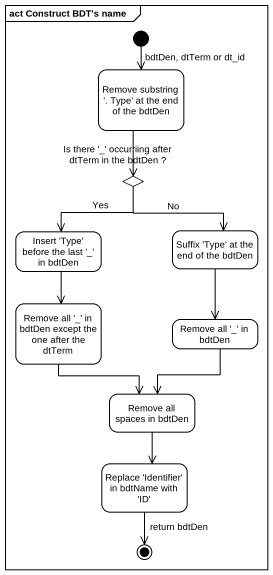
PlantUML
@startuml
mainframe act Construct BDT's name
hide empty description
state "Remove substring '. Type' at the end of the bdtDen" as Remove_substring_Type_at
state "Is there '_' occurriing after dtTerm in the bdtDen ?" as Is_there_occurriing_after <<choice>>
state "Insert 'Type' before the last '_' in bdtDen" as Insert_Type_before_the_last
state "Suffix 'Type' at the end of the bdtDen" as Suffix_Type_at_the_end_of
state "Remove all '_' in bdtDen except the one after the dtTerm" as Remove_all_in_bdtDen_except
state "Remove all '_' in bdtDen" as Remove_all_in_bdtDen
state "Remove all spaces in bdtDen" as Remove_all_spaces_in_bdtDen
state "Replace 'Identifier' in bdtName with 'ID'" as Replace_Identifier_in
[*] --> Remove_substring_Type_at : bdtDen, dtTerm or dt_id
Remove_substring_Type_at --> Is_there_occurriing_after
Is_there_occurriing_after --> Insert_Type_before_the_last : Yes
Is_there_occurriing_after --> Suffix_Type_at_the_end_of : No
Insert_Type_before_the_last --> Remove_all_in_bdtDen_except
Suffix_Type_at_the_end_of --> Remove_all_in_bdtDen
Remove_all_in_bdtDen_except --> Remove_all_spaces_in_bdtDen
Remove_all_in_bdtDen --> Remove_all_spaces_in_bdtDen
Remove_all_spaces_in_bdtDen --> Replace_Identifier_in
Replace_Identifier_in --> [*] : return bdtDen
@enduml
